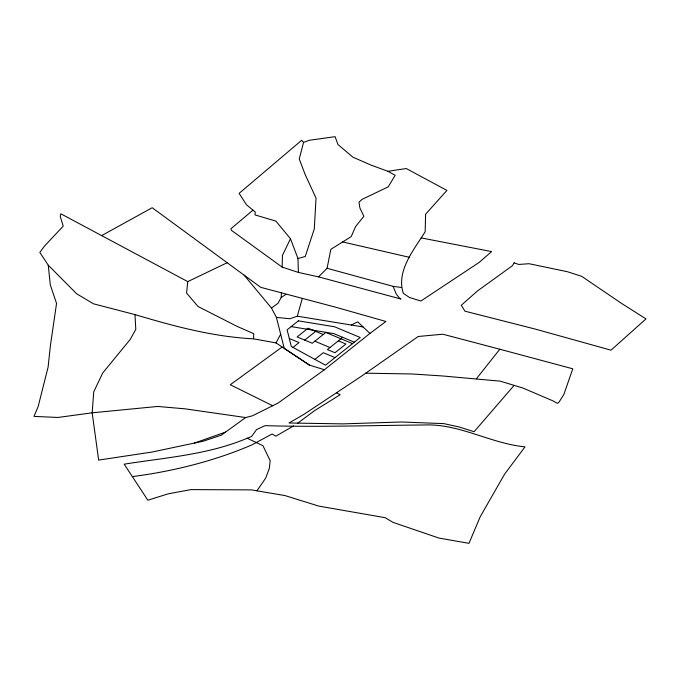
<?xml version="1.0" encoding="UTF-8"?>
<svg xmlns="http://www.w3.org/2000/svg" width="680" height="680" viewBox="0 0 680 680"><rect width="100%" height="100%" fill="white"/><g stroke="black" fill="none" stroke-linecap="round" stroke-linejoin="round"><path stroke-width="1.02" d="M421.115 237.898L491.614 251.583L479.238 262.361L420.92 301.002L409.428 297.457L403.308 293.31C395.973 270.844 414.103 249.62 425.17 231.736L425.587 214.243L446.904 190.425L406.283 168.538L387.94 171.3L371.152 165.155L352.852 157.156L337.969 144.525L335.096 136.671L309.57 140.242L303.56 142.375L299.234 158.941L305.142 174.522L316.038 198.109L314.271 229.024L305.235 256.513L297.968 258.493L298.409 272.442L318.554 276.879L400.962 299.022L399.568 298.256L396.176 293.896L393.116 286.348L327.072 268.294L318.554 276.879M101.643 235.603L152.201 207.723L260.729 287.334L336.549 307.453L385.909 321.462L369.937 333.429L324.411 369.758L309.468 365.118L275.978 342.899L253.58 338.835L253.708 333.676L236.691 326.196L198.05 306.501L186.575 293.072L187.756 281.613L227.188 262.726M298.409 272.442L282.14 267.104L282.472 255.323L290.479 238.731L275.868 221.085L255.034 214.922L255.263 212.041L246.432 204.731L239.122 193.358L301.682 140.275L303.56 142.375M309.468 365.118L284.24 348.381L276.42 317.381L271.481 308.048L277.975 303.314L281.188 297.5L281.444 292.714M327.072 268.294L330.854 249.33L351.22 236.589L355.546 226.635L363.868 216.257L359.916 208.037L359.006 202.19L362.091 199.359L388.186 186.873L395.19 175.295L387.94 171.3M276.42 317.381L289.926 318.741L297.304 316.192L302.2 298.724M280.661 334.195L275.978 342.899M256.929 490.833L265.719 478.057L269.238 468.656L270.198 460.76L262.99 445.765L247.231 438.252C208.148 454.741 165.614 457.572 124.185 464.168L147.849 500.216L168.326 493.799L190.978 489.608L251.302 489.881L284.903 495.558L318.665 506.065L385.161 517.692L393.074 522.393L438.957 538.075L468.979 543.328L480.233 516.698L504.696 474.002L525.019 446.853C490.543 443.513 459.467 423.555 424.43 424.975C371.297 425.391 318.18 427.261 265.038 425.654L256.589 429.556L251.549 436.517L247.231 438.252M476.331 378.845L499.817 349.231L572.781 368.798L563.856 394.425L559.087 402.033L557.481 403.385L553.053 400.902L522.707 387.966L500.208 381.149L442.723 375.98L412.012 373.983L365.747 373.184M514.139 385.373L474.096 431.715L459.289 427.023L443.836 423.615L401.464 422L342.856 423.878L289.008 422.994L304.224 414.171L360.978 376.516L418.234 336.49L442.816 334.212L499.817 349.231M252.969 210.145L230.971 228.701L231.395 230.333L282.14 267.104M292.995 347.421L299.047 342.584L289.306 338.512M304.708 340.094L315.664 331.355M314.891 359.388L323.264 352.707L335.01 357.612M340.791 338.725L342.592 337.288M340.944 338.784L327.411 349.579L334.976 352.741L345.933 344.003L338.368 340.841M297.747 423.138L314.849 410.474L340.178 394.731L336.43 392.802M282.14 346.995L230.274 384.752L272.68 405.739M324.411 369.758L278.128 403.027L252.458 415.795L245.65 417.546L221.298 435.2L203.175 441.21L152.209 452.013L98.659 460.096L92.174 412.811L93.721 391.875L102.68 373.048L130.364 339.226L135.787 329.392L134.98 314.602L93.474 303.807L76.593 293.751L48.263 265.183L39.822 252.407L44.395 246.211L63.215 226.151L60.205 216.248L60.885 213.817L187.756 281.613M281.188 297.5L285.846 294.414M293.539 425.926L275.825 436.186L272.094 433.976L252.042 444.831A316.464 182.707 0 0 1 204.382 461.796A315.868 182.368 0 0 1 134.215 476.365L132.328 476.578M351.279 325.023L357.688 321.827L369.937 333.429M225.632 432.055L194.438 443.062M393.116 286.348L401.429 287.487M245.65 417.546L185.011 408.833L157.683 406.453L92.174 412.811L57.97 417.46L34 416.381L38.157 406.538L48.102 367.14L50.413 345.567L56.542 303.425L50.294 284.869L48.263 265.183M253.58 338.835C213.044 336.796 173.766 326.162 134.98 314.602M297.304 316.192L363.103 326.961M291.15 326.613L333.684 333.574L354.339 342.201M342.677 241.935L409.113 257.244M352.537 343.629L325.805 332.46L312.273 343.255L297.143 336.931L308.091 328.194L323.229 334.517M314.857 341.199L329.987 347.523M271.481 308.048L244.069 275.111M290.479 238.731L297.968 258.493M514.131 262.854L512.38 265.719L477.598 290.87L461.278 305.243L464.942 311.176L535.279 329.086L610.997 350.183L646 318.903L621.494 303.374L581.681 276.318L567.341 271.711L529.014 263.712L518.712 264.452L514.131 262.854M298.367 320.85L287.113 329.834L291.32 346.502L325.507 365.194L360.23 337.501L334.569 326.774L298.367 320.85"/></g></svg>
